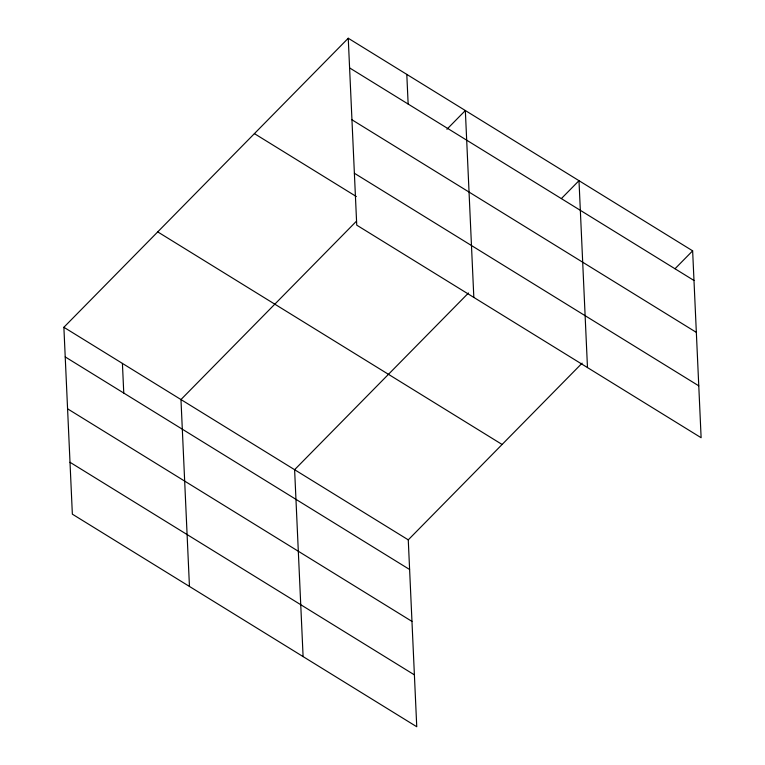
<?xml version="1.0" encoding="UTF-8"?>
<svg xmlns="http://www.w3.org/2000/svg" width="765" height="765" viewBox="0 0 765 765"><rect width="100%" height="100%" fill="white"/><g stroke="black" fill="none" stroke-linecap="round" stroke-linejoin="round"><path stroke-width="1.15" d="M582.127 363.155L408.261 539.851L416.753 726.75L72.359 514.166L63.877 327.277L348.247 38.25L692.641 250.834L701.123 437.723L356.739 225.149L348.247 38.25M356.5 221.152L180.97 399.55L189.452 586.449M446.913 129.266L465.34 110.533L473.831 297.422M468.476 293.005L294.611 469.7L303.103 656.6M561.395 198.565L578.99 180.683L587.482 367.573M675.046 268.716L692.641 250.834M349.595 67.903L693.989 280.487M351.957 119.789L696.341 332.373M354.386 173.253L698.77 385.837M254.41 133.626L356.356 196.557M157.724 231.891L502.108 444.475M63.877 327.277L408.261 539.851M65.226 356.92L409.61 569.504M67.578 408.816L411.962 621.4M70.007 462.28L414.391 674.864M406.798 74.387L408.147 104.04M122.419 363.413L123.767 393.067"/></g></svg>
